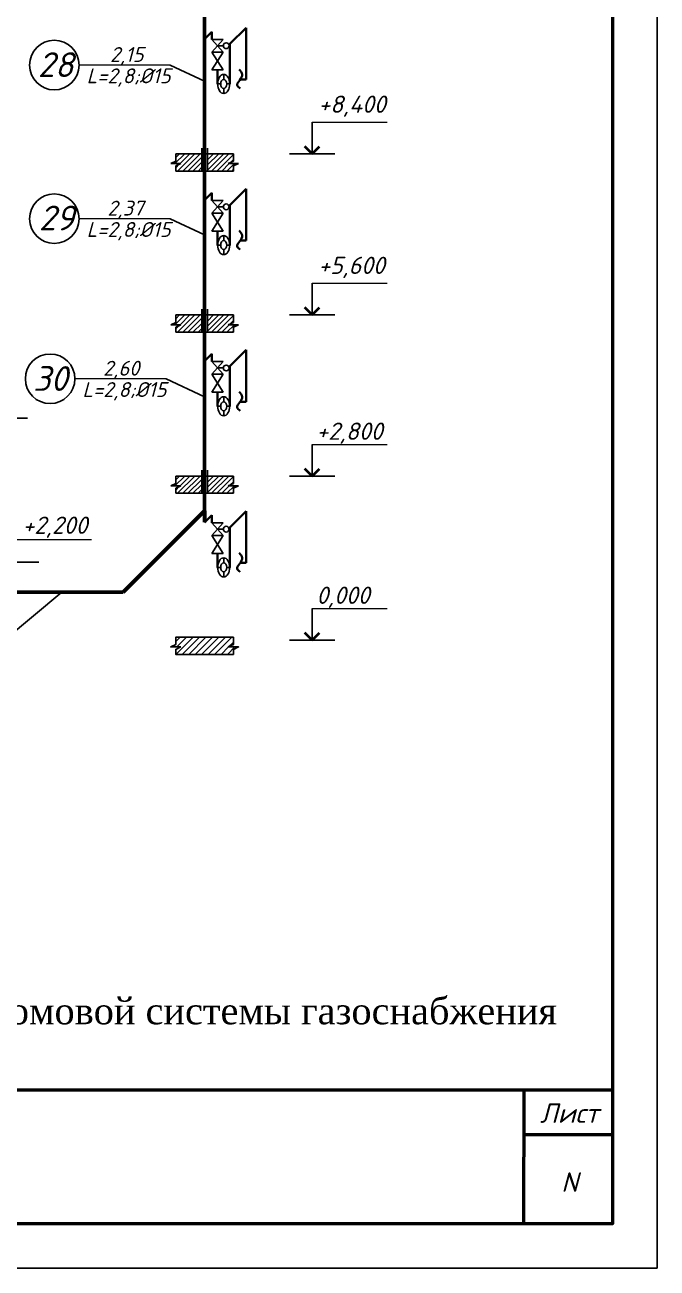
# Model space of a CAD drawing. Header units: millimetres. Extents: x -710977 to 10671, y -929782 to 89628.
# Drawn here: x 711.9 to 783, y 4562.2 to 4702.1 of the extents above; entities that cross this region are included whole.
import ezdxf

# ---------------------------------------------------------------- set-up
doc = ezdxf.new("R2010")
doc.units = ezdxf.units.MM
doc.header["$LTSCALE"] = 0.4
for name, color, linetype in [('А1', 7, 'Continuous'), ('аксонометрия', 84, 'Continuous'), ('кварталыИнфо', 7, 'Continuous')]:
    doc.layers.add(name, color=color, linetype=linetype)
for name, color, linetype, lineweight in [('газ', 7, 'Continuous', 40), ('здания', 7, 'Continuous', 25), ('Надписи', 7, 'Continuous', 20)]:
    doc.layers.add(name, color=color, linetype=linetype, lineweight=lineweight)
doc.styles.add('1111', font='times.ttf', dxfattribs={"height": 3.5})
doc.styles.add('размерный', font='isocpeui.ttf')
doc.styles.add('текстовый', font='isocpeui.ttf', dxfattribs={"height": 5})
pattern_1 = [(45, (404.78583, 4563.69288), (-0.28609493, 0.28609493), [])]
pattern_2 = [(45, (404.78583, 4581.81893), (-0.28609493, 0.28609493), [])]

msp = doc.modelspace()

# ---------------------------------------------------------------- hatches: boundary and pattern name
at = {"layer": 'аксонометрия', "lineweight": 25}
h = msp.add_hatch(dxfattribs=at)
h.set_pattern_fill('ANSI31', scale=3.236795, style=0)
h.set_pattern_definition([(45, (404.78583, 4599.94498), (-0.28609493, 0.28609493), [])])
h.paths.add_polyline_path([(731.795, 4685.641), (731.795, 4687.583), (728.882, 4687.583), (728.882, 4686.747), (728.308, 4686.483), (729.456, 4686.483), (728.882, 4686.218), (728.882, 4685.641)])
h = msp.add_hatch(dxfattribs=at)
h.set_pattern_fill('ANSI31', scale=3.236795, style=0)
h.set_pattern_definition(pattern_2)
h.paths.add_polyline_path([(735.93, 4686.483), (734.782, 4686.483), (735.356, 4686.747), (735.356, 4687.583), (732.442, 4687.583), (732.442, 4685.641), (735.356, 4685.641), (735.356, 4686.218)])
h = msp.add_hatch(dxfattribs=at)
h.set_pattern_fill('ANSI31', scale=3.236795, style=0)
h.set_pattern_definition(pattern_2)
h.paths.add_polyline_path([(731.795, 4667.515), (731.795, 4669.457), (728.882, 4669.457), (728.882, 4668.621), (728.308, 4668.357), (729.456, 4668.357), (728.882, 4668.092), (728.882, 4667.515)])
h = msp.add_hatch(dxfattribs=at)
h.set_pattern_fill('ANSI31', scale=3.236795, style=0)
h.set_pattern_definition(pattern_1)
h.paths.add_polyline_path([(735.93, 4668.357), (734.782, 4668.357), (735.356, 4668.621), (735.356, 4669.457), (732.442, 4669.457), (732.442, 4667.515), (735.356, 4667.515), (735.356, 4668.092)])
h = msp.add_hatch(dxfattribs=at)
h.set_pattern_fill('ANSI31', scale=3.236795, style=0)
h.set_pattern_definition(pattern_1)
h.paths.add_polyline_path([(731.795, 4649.389), (731.795, 4651.331), (728.882, 4651.331), (728.882, 4650.495), (728.308, 4650.231), (729.456, 4650.231), (728.882, 4649.966), (728.882, 4649.389)])
h = msp.add_hatch(dxfattribs=at)
h.set_pattern_fill('ANSI31', scale=3.236795, style=0)
h.set_pattern_definition([(45, (404.78583, 4545.56683), (-0.28609493, 0.28609493), [])])
h.paths.add_polyline_path([(735.93, 4650.231), (734.782, 4650.231), (735.356, 4650.495), (735.356, 4651.331), (732.442, 4651.331), (732.442, 4649.389), (735.356, 4649.389), (735.356, 4649.966)])
at = {"layer": 'кварталыИнфо', "ltscale": 0.12}
h = msp.add_hatch(dxfattribs=at)
h.set_pattern_fill('ANSI31', color=256, scale=0.16184)
h.set_pattern_definition([(45, (329.2099, 1895.31955), (-0.36334056, 0.36334056), [])])
h.paths.add_polyline_path([(729.456, 4632.105), (728.308, 4632.105), (728.882, 4632.369), (728.882, 4633.205), (735.356, 4633.205), (735.356, 4632.369), (734.782, 4632.105), (735.93, 4632.105), (735.356, 4631.84), (735.356, 4631.263), (728.882, 4631.263), (728.882, 4631.84)])

# ---------------------------------------------------------------- linework, layer by layer
at = {"color": 7, "lineweight": 35}
for p, q in [((734.94, 4699.932), (736.771, 4701.763)), ((736.771, 4701.763), (736.771, 4695.937)), ((732.119, 4700.491), (732.943, 4701.315)), ((732.943, 4701.315), (732.943, 4700.45)), ((734.94, 4695.433), (734.94, 4699.932)), ((733.58, 4697.006), (733.58, 4695.433)), ((736.771, 4695.937), (736.123, 4695.937)), ((734.94, 4681.806), (736.771, 4683.637)), ((736.771, 4683.637), (736.771, 4677.811)), ((732.119, 4682.365), (732.943, 4683.189)), ((732.943, 4683.189), (732.943, 4682.324)), ((734.94, 4677.307), (734.94, 4681.806)), ((733.58, 4678.88), (733.58, 4677.307)), ((736.771, 4677.811), (736.123, 4677.811)), ((734.94, 4663.68), (736.771, 4665.511)), ((736.771, 4665.511), (736.771, 4659.685)), ((732.119, 4664.239), (732.943, 4665.063)), ((732.943, 4665.063), (732.943, 4664.198)), ((734.94, 4659.181), (734.94, 4663.68)), ((733.58, 4660.754), (733.58, 4659.181)), ((736.771, 4659.685), (736.123, 4659.685)), ((734.94, 4645.554), (736.771, 4647.385)), ((736.771, 4647.385), (736.771, 4641.559)), ((732.119, 4646.113), (732.943, 4646.937)), ((732.943, 4646.937), (732.943, 4646.072)), ((734.94, 4641.055), (734.94, 4645.554)), ((733.58, 4642.628), (733.58, 4641.055)), ((736.771, 4641.559), (736.123, 4641.559))]:
    msp.add_line(p, q, dxfattribs=at)
at = {"color": 7, "lineweight": 20}
for p, q in [((728.263, 4697.563), (718.011, 4697.56)), ((728.263, 4697.563), (718.011, 4697.56)), ((744.197, 4691.146), (752.647, 4691.146)), ((728.263, 4680.281), (718.011, 4680.278)), ((728.263, 4680.281), (718.011, 4680.278)), ((744.197, 4673.02), (752.647, 4673.02)), ((727.794, 4662.275), (717.541, 4662.272)), ((727.794, 4662.275), (717.541, 4662.272)), ((744.197, 4654.894), (752.647, 4654.894)), ((710.946, 4644.179), (719.395, 4644.179)), ((744.197, 4636.438), (752.647, 4636.438))]:
    msp.add_line(p, q, dxfattribs=at)
at = {"color": 7, "lineweight": 25}
for p, q in [((744.197, 4691.146), (744.197, 4687.583)), ((741.644, 4687.583), (746.75, 4687.583)), ((744.197, 4673.02), (744.197, 4669.457)), ((741.644, 4669.457), (746.75, 4669.457)), ((712.202, 4657.837), (705.567, 4657.837)), ((744.197, 4654.894), (744.197, 4651.331)), ((741.644, 4651.331), (746.75, 4651.331)), ((708.392, 4641.655), (713.499, 4641.655)), ((744.197, 4636.438), (744.197, 4632.875)), ((741.644, 4632.875), (746.75, 4632.875))]:
    msp.add_line(p, q, dxfattribs=at)
at = {"lineweight": 50}
for p, q in [((777.974, 4582.238), (592.974, 4582.238)), ((767.989, 4582.238), (767.945, 4567.238)), ((777.974, 4577.238), (767.974, 4577.238))]:
    msp.add_line(p, q, dxfattribs=at)
at = {"color": 0, "lineweight": 50}
msp.add_lwpolyline([(592.974, 4854.237), (777.974, 4854.237), (777.974, 4567.237), (592.974, 4567.237)], close=True, dxfattribs=at)
at = {"color": 7, "lineweight": 25}
for centre in [(715.224, 4697.56), (715.224, 4680.278), (714.754, 4662.272)]:
    msp.add_circle(centre, 2.787, dxfattribs=at)
at = {"color": 7, "lineweight": 35}
for points in [[(735.99, 4697.07), (736.331, 4696.504), (736.08, 4695.879), (735.757, 4695.306), (736.131, 4694.932)], [(735.99, 4678.944), (736.331, 4678.378), (736.08, 4677.753), (735.757, 4677.18), (736.131, 4676.806)], [(735.99, 4660.818), (736.331, 4660.252), (736.08, 4659.626), (735.757, 4659.054), (736.131, 4658.68)], [(735.99, 4642.692), (736.331, 4642.126), (736.08, 4641.5), (735.757, 4640.928), (736.131, 4640.553)]]:
    msp.add_spline(points, degree=3, dxfattribs=at)
at = {"layer": 'аксонометрия', "color": 7, "lineweight": 53}
for p, q in [((732.119, 4646.133), (732.119, 4791.141)), ((732.119, 4647.428), (732.119, 4648.809))]:
    msp.add_line(p, q, dxfattribs=at)
at = {"layer": 'аксонометрия', "color": 7, "lineweight": 25}
for p, q in [((733.58, 4699.738), (734.228, 4699.738)), ((734.26, 4695.941), (734.26, 4696.503)), ((733.923, 4695.433), (733.58, 4695.433)), ((734.26, 4694.363), (734.26, 4694.924)), ((734.94, 4695.433), (734.598, 4695.433)), ((731.795, 4687.583), (731.795, 4688.231)), ((732.442, 4687.583), (732.442, 4688.231)), ((728.882, 4686.747), (728.308, 4686.483)), ((728.308, 4686.483), (729.456, 4686.483)), ((728.882, 4687.583), (735.356, 4687.583)), ((728.882, 4687.583), (728.882, 4686.747)), ((728.882, 4686.218), (729.456, 4686.483)), ((728.882, 4686.218), (728.882, 4685.641)), ((731.795, 4687.583), (731.795, 4685.641)), ((732.442, 4687.583), (732.442, 4685.641)), ((735.356, 4686.747), (734.782, 4686.483)), ((734.782, 4686.483), (735.93, 4686.483)), ((735.356, 4687.583), (735.356, 4686.747)), ((735.356, 4686.218), (735.93, 4686.483)), ((735.356, 4686.218), (735.356, 4685.641)), ((728.882, 4685.641), (735.356, 4685.641)), ((732.119, 4685.641), (732.119, 4682.404)), ((733.58, 4681.612), (734.228, 4681.612)), ((734.26, 4677.815), (734.26, 4678.377)), ((733.923, 4677.307), (733.58, 4677.307)), ((734.26, 4676.237), (734.26, 4676.798)), ((734.94, 4677.307), (734.598, 4677.307)), ((728.882, 4669.457), (735.356, 4669.457)), ((728.882, 4669.457), (728.882, 4668.621)), ((731.795, 4669.457), (731.795, 4670.105)), ((731.795, 4669.457), (731.795, 4667.515)), ((732.442, 4669.457), (732.442, 4670.105)), ((732.442, 4669.457), (732.442, 4667.515)), ((735.356, 4669.457), (735.356, 4668.621)), ((728.882, 4668.621), (728.308, 4668.357)), ((728.308, 4668.357), (729.456, 4668.357)), ((728.882, 4668.092), (729.456, 4668.357)), ((728.882, 4668.092), (728.882, 4667.515)), ((735.356, 4668.621), (734.782, 4668.357)), ((734.782, 4668.357), (735.93, 4668.357)), ((735.356, 4668.092), (735.93, 4668.357)), ((735.356, 4668.092), (735.356, 4667.515)), ((728.882, 4667.515), (735.356, 4667.515)), ((733.58, 4663.486), (734.228, 4663.486)), ((734.26, 4659.689), (734.26, 4660.251)), ((733.923, 4659.181), (733.58, 4659.181)), ((734.26, 4658.111), (734.26, 4658.672)), ((734.94, 4659.181), (734.598, 4659.181)), ((728.882, 4651.331), (735.356, 4651.331)), ((728.882, 4651.331), (728.882, 4650.495)), ((731.795, 4651.331), (731.795, 4651.979)), ((731.795, 4651.331), (731.795, 4649.389)), ((732.442, 4651.331), (732.442, 4651.979)), ((732.442, 4651.331), (732.442, 4649.389)), ((735.356, 4651.331), (735.356, 4650.495)), ((728.882, 4650.495), (728.308, 4650.231)), ((728.308, 4650.231), (729.456, 4650.231)), ((728.882, 4649.966), (729.456, 4650.231)), ((728.882, 4649.966), (728.882, 4649.389)), ((735.356, 4650.495), (734.782, 4650.231)), ((734.782, 4650.231), (735.93, 4650.231)), ((735.356, 4649.966), (735.93, 4650.231)), ((735.356, 4649.966), (735.356, 4649.389)), ((733.58, 4645.36), (734.228, 4645.36)), ((734.26, 4641.563), (734.26, 4642.125)), ((733.923, 4641.055), (733.58, 4641.055)), ((734.26, 4639.985), (734.26, 4640.546)), ((734.94, 4641.055), (734.598, 4641.055))]:
    msp.add_line(p, q, dxfattribs=at)
at = {"layer": 'аксонометрия'}
msp.add_line((728.882, 4649.389), (735.356, 4649.389), dxfattribs=at)
at = {"layer": 'аксонометрия', "color": 7, "lineweight": 60}
msp.add_line((732.119, 4647.428), (732.119, 4646.133), dxfattribs=at)
at = {"layer": 'аксонометрия', "color": 7, "lineweight": 25}
msp.add_lwpolyline([(729.456, 4632.105), (728.308, 4632.105), (728.882, 4632.369), (728.882, 4633.205), (735.356, 4633.205), (735.356, 4632.369), (734.782, 4632.105), (735.93, 4632.105), (735.356, 4631.84), (735.356, 4631.263), (728.882, 4631.263), (728.882, 4631.84)], close=True, dxfattribs=at)
for centre in [(734.551, 4699.738), (734.551, 4681.612), (734.551, 4663.486), (734.551, 4645.36)]:
    msp.add_circle(centre, 0.324, dxfattribs=at)
at = {"layer": 'аксонометрия', "color": 7, "lineweight": 25, "extrusion": (0, 0, -1)}
for centre, major_axis, ratio in [((734.26, 4695.433), (0, -1.07), 0.6353435), ((734.26, 4695.433), (0, -0.509), 0.6634455), ((734.26, 4677.307), (0, -1.07), 0.6353435), ((734.26, 4677.307), (0, -0.509), 0.6634455), ((734.26, 4659.181), (0, -1.07), 0.6353435), ((734.26, 4659.181), (0, -0.509), 0.6634455), ((734.26, 4641.055), (0, -1.07), 0.6353435), ((734.26, 4641.055), (0, -0.509), 0.6634455)]:
    msp.add_ellipse(centre, major_axis=major_axis, ratio=ratio, dxfattribs=at)
at = {"layer": 'кварталыИнфо', "ltscale": 0.12}
for p, q in [((732.943, 4700.45), (734.218, 4700.45)), ((734.218, 4699.026), (732.943, 4700.45)), ((734.218, 4700.45), (732.943, 4699.026)), ((732.943, 4699.026), (734.218, 4699.026)), ((732.943, 4697.006), (734.218, 4699.026)), ((732.943, 4699.026), (734.218, 4697.006)), ((728.263, 4697.563), (732.119, 4695.737)), ((734.218, 4697.006), (732.943, 4697.006)), ((732.943, 4682.324), (734.218, 4682.324)), ((734.218, 4680.9), (732.943, 4682.324)), ((734.218, 4682.324), (732.943, 4680.9)), ((732.943, 4680.9), (734.218, 4680.9)), ((732.943, 4678.88), (734.218, 4680.9)), ((732.943, 4680.9), (734.218, 4678.88)), ((728.263, 4680.281), (732.119, 4678.455)), ((734.218, 4678.88), (732.943, 4678.88)), ((732.943, 4664.198), (734.218, 4664.198)), ((734.218, 4662.774), (732.943, 4664.198)), ((734.218, 4664.198), (732.943, 4662.774)), ((732.943, 4662.774), (734.218, 4662.774)), ((732.943, 4660.754), (734.218, 4662.774)), ((732.943, 4662.774), (734.218, 4660.754)), ((727.794, 4662.275), (732.119, 4660.227)), ((734.218, 4660.754), (732.943, 4660.754)), ((732.943, 4646.072), (734.218, 4646.072)), ((734.218, 4644.648), (732.943, 4646.072)), ((734.218, 4646.072), (732.943, 4644.648)), ((732.943, 4644.648), (734.218, 4644.648)), ((732.943, 4642.628), (734.218, 4644.648)), ((732.943, 4644.648), (734.218, 4642.628)), ((734.218, 4642.628), (732.943, 4642.628)), ((709.688, 4632.928), (716.084, 4638.273))]:
    msp.add_line(p, q, dxfattribs=at)
msp.add_lwpolyline([(572.974, 4562.237), (782.974, 4562.237), (782.974, 4859.237), (572.974, 4859.237)], close=True, dxfattribs=at)
at = {"layer": 'Надписи', "color": 7, "linetype": 'ByBlock', "lineweight": 40, "ltscale": 0.2}
for p, q in [((744.197, 4687.583), (743.373, 4688.407)), ((744.197, 4687.583), (745.021, 4688.407)), ((744.197, 4669.457), (743.373, 4670.281)), ((744.197, 4669.457), (745.021, 4670.281)), ((744.197, 4651.331), (743.373, 4652.155)), ((744.197, 4651.331), (745.021, 4652.155)), ((744.197, 4632.875), (743.373, 4633.699)), ((744.197, 4632.875), (745.021, 4633.699))]:
    msp.add_line(p, q, dxfattribs=at)
at = {"layer": 'Надписи', "color": 7, "linetype": 'ByBlock', "lineweight": 53, "ltscale": 0.2}
for p, q in [((722.964, 4638.273), (732.119, 4647.428)), ((702.132, 4638.273), (722.964, 4638.273))]:
    msp.add_line(p, q, dxfattribs=at)

# ---------------------------------------------------------------- texts
at = {"color": 7, "lineweight": 25, "char_height": 2.78683, "attachment_point": 3, "style": 'текстовый'}
for s, insert in [('{\\fISOCPEUR|b0|i1|c204|p34;28}', (717.372, 4699.001)), ('{\\fISOCPEUR|b0|i1|c204|p34;29}', (717.445, 4681.753)), ('{\\fISOCPEUR|b0|i1|c204|p34;30}', (716.712, 4663.696))]:
    msp.add_mtext(s, dxfattribs=dict(at, insert=insert))
at = {"color": 7, "lineweight": 20, "width": 9.6748, "attachment_point": 1, "style": 'текстовый'}
for s, insert, char_height in [('{\\fISOCPEUR|b0|i1|c0|p34;+8,400}', (744.903, 4694.128), 1.94208), ('{\\fISOCPEUR|b0|i1|c0|p34;+5,600}', (744.903, 4676.002), 1.94208), ('{\\fISOCPEUR|b0|i1|c0|p34;+2,800}', (744.684, 4657.351), 1.94208), ('+2,{\\fISOCPEUR|b0|i1|c204|p34;2}00', (711.652, 4646.773), 1.94208), ('{\\fISOCPEUR|b0|i1|c204|p34;0\\fISOCPEUR|b0|i1|c0|p34;,\\fISOCPEUR|b0|i1|c204|p34;0\\fISOCPEUR|b0|i1|c0|p34;00}', (744.684, 4638.895), 1.942077)]:
    msp.add_mtext(s, dxfattribs=dict(at, insert=insert, char_height=char_height))
at = {"layer": 'А1', "lineweight": 35, "char_height": 2.2, "width": 2.81003, "attachment_point": 1, "style": 'размерный'}
for s, insert in [('{\\fISOCPEUR|b0|i1|c204|p34;Лист}', (769.805, 4580.775)), ('N', (772.192, 4573.009))]:
    msp.add_mtext(s, dxfattribs=dict(at, insert=insert))
at = {"layer": 'газ', "lineweight": 70, "ltscale": 0.08, "insert": (592.974, 4592.666), "char_height": 3, "attachment_point": 1, "style": '1111'}
msp.add_mtext_dynamic_manual_height_columns('\\pi26.0271;Рисунок 1 - Аксонометрическая схема внутридомовой системы газоснабжения', width=188.31779, gutter_width=17.5, heights=[5.126], dxfattribs=at)
at = {"layer": 'здания', "color": 7, "lineweight": 20, "char_height": 1.6721, "width": 12.19815, "attachment_point": 3, "style": 'текстовый'}
for s, insert in [('{\\fISOCPEUR|b0|i1|c204|p34;2},{\\fISOCPEUR|b0|i1|c204|p34;15}', (725.253, 4699.585)), ('L={\\fISOCPEUR|b0|i1|c204|p34;2},{\\fISOCPEUR|b0|i1|c204|p34;8};%%C15', (728.301, 4697.186)), ('{\\fISOCPEUR|b0|i1|c204|p34;2},{\\fISOCPEUR|b0|i1|c204|p34;37}', (725.253, 4682.303)), ('L={\\fISOCPEUR|b0|i1|c204|p34;2},{\\fISOCPEUR|b0|i1|c204|p34;8};%%C15', (728.301, 4679.904)), ('{\\fISOCPEUR|b0|i1|c204|p34;2},{\\fISOCPEUR|b0|i1|c204|p34;60}', (724.783, 4664.297)), ('L={\\fISOCPEUR|b0|i1|c204|p34;2},{\\fISOCPEUR|b0|i1|c204|p34;8};%%C15', (727.832, 4661.898))]:
    msp.add_mtext(s, dxfattribs=dict(at, insert=insert))

doc.saveas('drawing.dxf')
